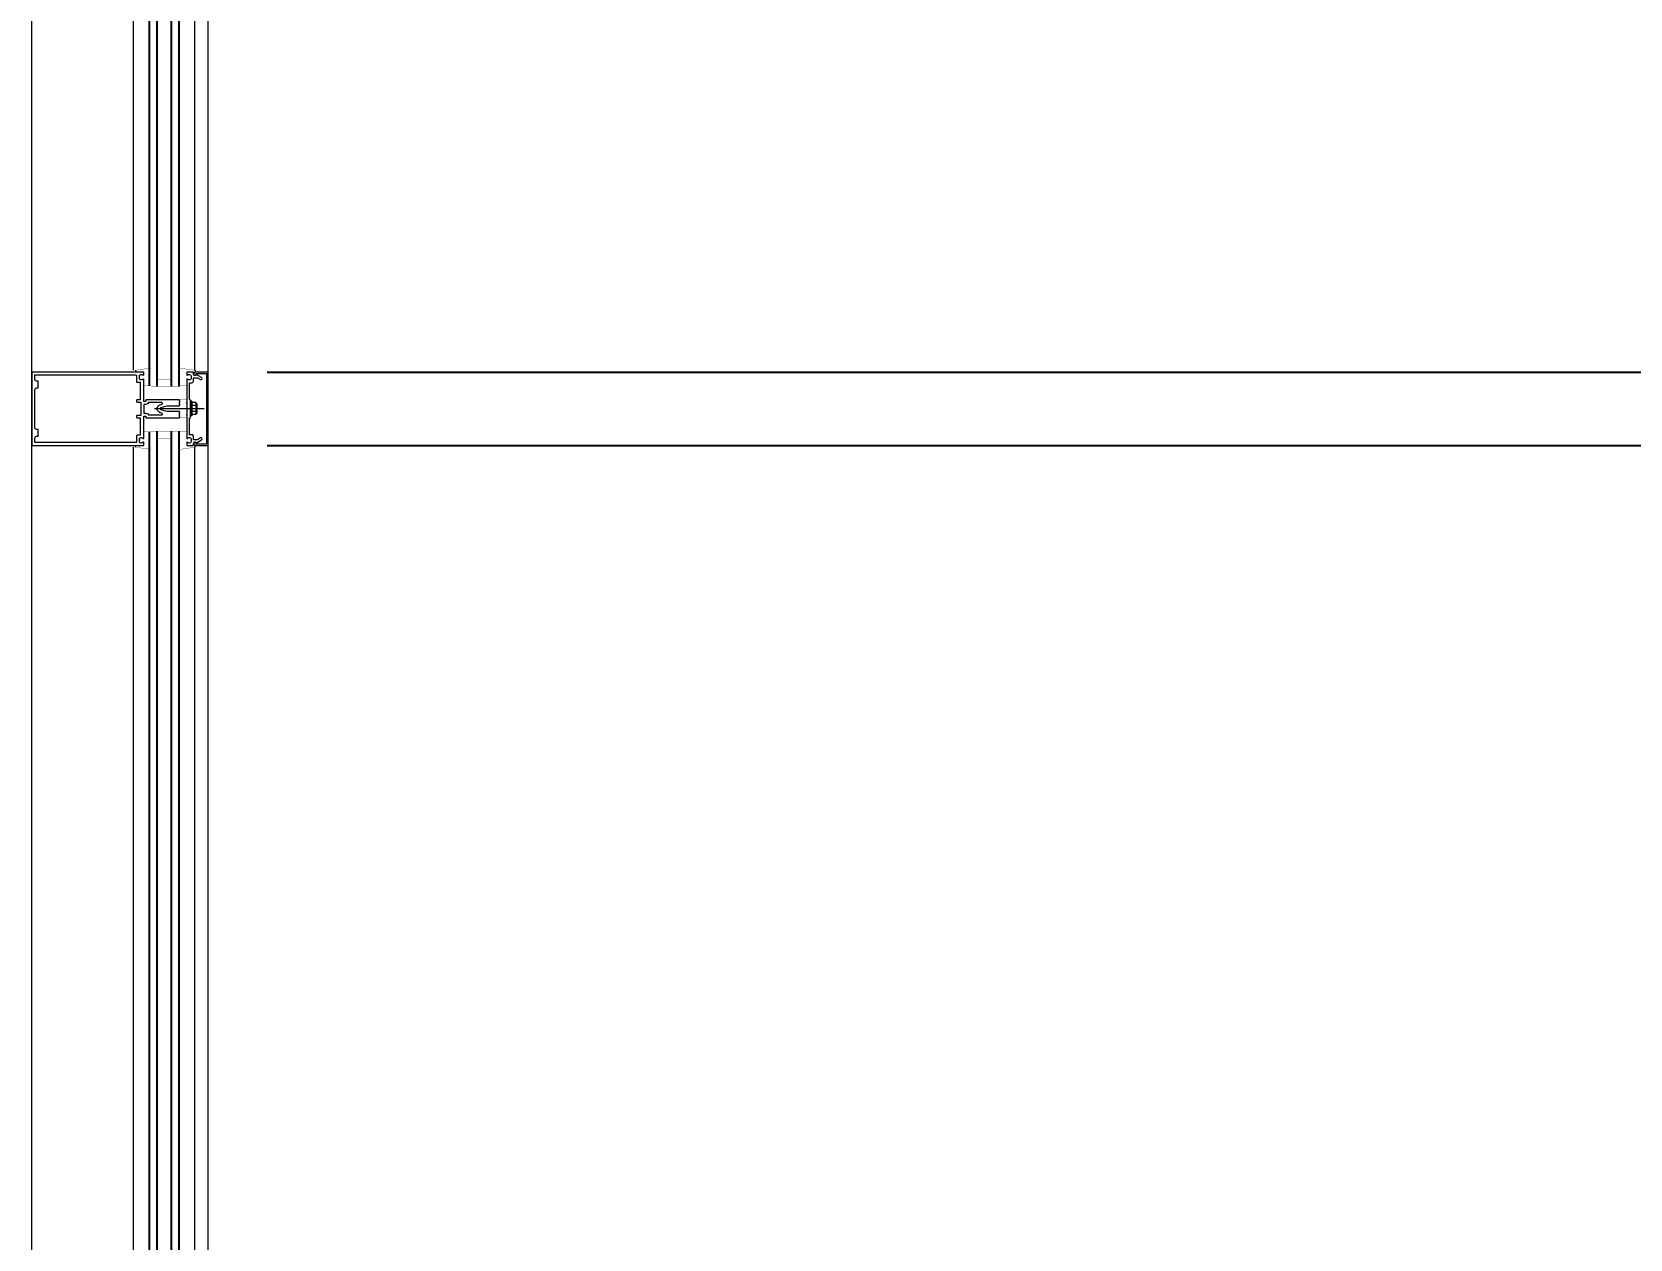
# Model space of a CAD drawing. Header units: inches. Extents: x 3850 to 5846, y -3 to 909.
# Drawn here: x 5628.9 to 5683.3, y 329 to 370.1 of the extents above; entities that cross this region are included whole.
import ezdxf

# ---------------------------------------------------------------- set-up
doc = ezdxf.new("R2010")
doc.units = ezdxf.units.IN
doc.header["$LTSCALE"] = 0.5
doc.header["$MEASUREMENT"] = 0
doc.layers.get('0').update_dxf_attribs({"lineweight": 18})
doc.layers.get('Defpoints').update_dxf_attribs({"color": 140, "lineweight": 18})
for name, color, linetype, lineweight in [('A-Anno-Dims', 211, 'Continuous', 18), ('A-Detl-Fine', 90, 'Continuous', 18), ('A-Detl-Medm', 31, 'Continuous', 25), ('A-Detl-Thin', 150, 'Continuous', 18), ('A-Detl-Wide', 213, 'Continuous', 50)]:
    doc.layers.add(name, color=color, linetype=linetype, lineweight=lineweight)
doc.styles.add('Arch-Dim', font='romans.shx', dxfattribs={"width": 0.75})
doc.dimstyles.new('Aec-Arch-I-96', dxfattribs={"dimscale": 96, "dimtxt": 0.09375, "dimasz": 0.0625, "dimexe": 0.0625, "dimexo": 0.0625, "dimgap": 0.03125, "dimtad": 1, "dimdec": 4, "dimzin": 3, "dimdsep": 46, "dimlunit": 4, "dimtxsty": 'Arch-Dim', "dimblk": 'ARCHTICK', "dimcen": 0.09375, "dimazin": 2, "dimtfac": 0.75, "dimtdec": 4, "dimtix": 1, "dimtmove": 2, "dimatfit": 2, "dimfxl": 1, "dimtolj": 1, "dimtzin": 0, "dimarcsym": 0})

# ---------------------------------------------------------------- blocks, each defined once
blk = doc.blocks.new('_ArchTick')
at = {"color": 0, "linetype": 'ByBlock', "const_width": 0.15}
blk.add_lwpolyline([(-0.5, -0.5), (0.5, 0.5)], dxfattribs=at)
blk = doc.blocks.new('*D237')
at = {"layer": 'A-Anno-Dims', "color": 0, "lineweight": -2, "transparency": 16777216}
for p, q in [((5636.92, 409.004), (5796.92, 409.004)), ((5794.92, 249.002), (5794.92, 409.004)), ((5636.92, 249.002), (5796.92, 249.002))]:
    blk.add_line(p, q, dxfattribs=at)
at = {"layer": 'Defpoints', "color": 0, "transparency": 16777216}
for p in [(5634.92, 409.004), (5794.92, 409.004), (5634.92, 249.002)]:
    blk.add_point(p, dxfattribs=at)
at = {"layer": 'A-Anno-Dims', "color": 0, "lineweight": -2, "transparency": 16777216, "xscale": 2, "yscale": 2, "zscale": 2}
for p, rotation in [((5794.92, 409.004), 90), ((5794.92, 249.002), 270)]:
    blk.add_blockref('_ArchTick', p, dxfattribs=dict(at, rotation=rotation))
at = {"layer": 'A-Anno-Dims', "color": 0, "transparency": 16777216, "insert": (5792.135, 329.003), "char_height": 3, "attachment_point": 5, "rotation": 90, "style": 'Arch-Dim'}
blk.add_mtext('\\A1;13\'-4"', dxfattribs=at)
blk = doc.blocks.new('*D261')
at = {"layer": 'A-Detl-Wide', "color": 0, "lineweight": -2, "transparency": 16777216}
for p, q in [((5636.92, 403), (5784.92, 403)), ((5782.92, 403), (5782.92, 358.503)), ((5636.92, 358.503), (5784.92, 358.503))]:
    blk.add_line(p, q, dxfattribs=at)
at = {"layer": 'Defpoints', "color": 0, "transparency": 16777216}
for p in [(5634.92, 403), (5634.92, 358.503), (5782.92, 358.503)]:
    blk.add_point(p, dxfattribs=at)
at = {"layer": 'A-Detl-Wide', "color": 0, "lineweight": -2, "transparency": 16777216, "xscale": 2, "yscale": 2, "zscale": 2}
for p, rotation in [((5782.92, 403), 90), ((5782.92, 358.503), 270)]:
    blk.add_blockref('_ArchTick', p, dxfattribs=dict(at, rotation=rotation))
at = {"layer": 'A-Detl-Wide', "color": 0, "transparency": 16777216, "insert": (5779.295, 380.751), "char_height": 3, "attachment_point": 5, "rotation": 90, "style": 'Arch-Dim'}
blk.add_mtext('\\A1;3\'-8{\\H0.750000x;\\S1/2;}"', dxfattribs=at)
blk = doc.blocks.new('*D262')
at = {"layer": 'A-Detl-Wide', "color": 0, "lineweight": -2, "transparency": 16777216}
for p, q in [((5782.92, 358.503), (5782.92, 360.503)), ((5636.92, 358.503), (5784.92, 358.503)), ((5782.92, 358.503), (5782.92, 356.003)), ((5636.92, 356.003), (5784.92, 356.003)), ((5782.92, 356.003), (5782.92, 354.003))]:
    blk.add_line(p, q, dxfattribs=at)
at = {"layer": 'Defpoints', "color": 0, "transparency": 16777216}
for p in [(5634.92, 358.503), (5634.92, 356.003), (5782.92, 356.003)]:
    blk.add_point(p, dxfattribs=at)
at = {"layer": 'A-Detl-Wide', "color": 0, "lineweight": -2, "transparency": 16777216, "xscale": 2, "yscale": 2, "zscale": 2}
for p, rotation in [((5782.92, 358.503), 270), ((5782.92, 356.003), 90)]:
    blk.add_blockref('_ArchTick', p, dxfattribs=dict(at, rotation=rotation))
at = {"layer": 'A-Detl-Wide', "color": 0, "transparency": 16777216, "insert": (5779.295, 357.253), "char_height": 3, "attachment_point": 5, "rotation": 90, "style": 'Arch-Dim'}
blk.add_mtext('\\A1;2{\\H0.750000x;\\S1/2;}"', dxfattribs=at)
blk = doc.blocks.new('*D263')
at = {"layer": 'A-Detl-Wide', "color": 0, "lineweight": -2, "transparency": 16777216}
for p, q in [((5636.92, 356.003), (5784.92, 356.003)), ((5782.92, 356.003), (5782.92, 282)), ((5636.92, 282), (5784.92, 282))]:
    blk.add_line(p, q, dxfattribs=at)
at = {"layer": 'Defpoints', "color": 0, "transparency": 16777216}
for p in [(5634.92, 356.003), (5634.92, 282), (5782.92, 282)]:
    blk.add_point(p, dxfattribs=at)
at = {"layer": 'A-Detl-Wide', "color": 0, "lineweight": -2, "transparency": 16777216, "xscale": 2, "yscale": 2, "zscale": 2}
for p, rotation in [((5782.92, 356.003), 90), ((5782.92, 282), 270)]:
    blk.add_blockref('_ArchTick', p, dxfattribs=dict(at, rotation=rotation))
at = {"layer": 'A-Detl-Wide', "color": 0, "transparency": 16777216, "insert": (5780.134, 319.001), "char_height": 3, "attachment_point": 5, "rotation": 90, "style": 'Arch-Dim'}
blk.add_mtext('\\A1;6\'-2"', dxfattribs=at)

msp = doc.modelspace()

# ---------------------------------------------------------------- linework, layer by layer
at = {"layer": 'A-Detl-Fine'}
for p, q in [((5632.38023, 358.56173), (5632.38011, 402.93959)), ((5634.45974, 358.56173), (5634.45962, 402.93959)), ((5632.43829, 358.56173), (5632.43829, 358.50272)), ((5634.47043, 358.56173), (5634.47043, 358.50094)), ((5634.35606, 357.50953), (5634.31606, 357.50953)), ((5634.31606, 357.50953), (5634.31606, 357.00953)), ((5634.35606, 357.50953), (5634.35606, 357.00953)), ((5634.49574, 357.46244), (5634.35606, 357.46244)), ((5634.49574, 357.36099), (5634.35606, 357.36099)), ((5634.49966, 357.44612), (5634.49966, 357.07293)), ((5634.51837, 357.44612), (5634.49966, 357.44612)), ((5634.53066, 357.41171), (5634.53066, 357.10734)), ((5634.78177, 357.25272), (5633.08796, 357.25272)), ((5634.35606, 357.00953), (5634.31606, 357.00953)), ((5634.49574, 357.15807), (5634.35606, 357.15807)), ((5634.49574, 357.05661), (5634.35606, 357.05661)), ((5634.51837, 357.07293), (5634.49966, 357.07293)), ((5632.3805, 282.06037), (5632.38024, 355.94371)), ((5632.43829, 355.94371), (5632.43829, 356.00272)), ((5634.46001, 282.06037), (5634.45975, 355.94371)), ((5634.47043, 355.94371), (5634.47043, 356.0045))]:
    msp.add_line(p, q, dxfattribs=at)
at = {"layer": 'A-Detl-Fine', "const_width": 0.01111}
for points in [[(5632.96599, 358.63651), (5632.43829, 358.56173)], [(5633.94273, 358.63651), (5634.47043, 358.56173)], [(5632.72168, 358.03403), (5632.96599, 358.03403)], [(5634.18704, 358.03403), (5633.94273, 358.03403)], [(5633.94297, 357.55859), (5634.18727, 357.55859)], [(5634.18727, 356.94685), (5633.94297, 356.94685)], [(5632.72168, 356.47141), (5632.96599, 356.47141)], [(5634.18704, 356.47141), (5633.94273, 356.47141)], [(5632.96599, 355.86893), (5632.43829, 355.94371)], [(5633.94273, 355.86893), (5634.47043, 355.94371)]]:
    msp.add_lwpolyline(points, dxfattribs=at)
at = {"layer": 'A-Detl-Fine', "linetype": 'Continuous', "const_width": 0.01111}
for points in [[(5633.94297, 357.49752), (5633.94297, 357.55859)], [(5633.94297, 356.94685), (5633.94297, 357.00794)]]:
    msp.add_lwpolyline(points, dxfattribs=at)
at = {"layer": 'A-Detl-Fine'}
for centre, radius, start, end in [((5634.47635, 357.41171), 0.05431, 290.9107, 69.0893), ((5634.36581, 357.25953), 0.16485, 322.0123, 37.9877), ((5634.47635, 357.10734), 0.05431, 290.9107, 69.0893)]:
    msp.add_arc(centre, radius, start, end, dxfattribs=at)
at = {"layer": 'A-Detl-Medm', "linetype": 'Continuous'}
for p, q in [((5632.91999, 358.03403), (5632.91986, 403.49998)), ((5633.16986, 403.49998), (5633.16999, 358.01411)), ((5633.66999, 358.01411), (5633.66986, 403.49998)), ((5633.91986, 403.49998), (5633.91999, 358.01411)), ((5632.92025, 281.49998), (5632.91999, 356.47141)), ((5633.16999, 356.49133), (5633.17025, 281.49998)), ((5633.67025, 281.49998), (5633.66999, 356.49133)), ((5633.91999, 356.49133), (5633.92025, 281.49998))]:
    msp.add_line(p, q, dxfattribs=at)
at = {"layer": 'A-Detl-Medm', "linetype": 'Continuous', "const_width": 0.01111}
for points in [[(5632.96575, 358.01411), (5633.94297, 358.01411)], [(5633.21005, 358.25841), (5633.69866, 358.25841)], [(5632.96575, 356.49133), (5633.94297, 356.49133)], [(5633.21005, 356.24704), (5633.69866, 356.24704)]]:
    msp.add_lwpolyline(points, dxfattribs=at)
at = {"layer": 'A-Detl-Thin'}
for p, q in [((5628.91957, 281.99998), (5628.92001, 401.9566)), ((5634.92025, 281.99998), (5634.91986, 401.95663)), ((5632.70191, 358.50272), (5628.91988, 358.50272)), ((5628.91988, 358.50272), (5628.91988, 356.00272)), ((5629.0176, 358.24864), (5629.0176, 358.40499)), ((5629.0176, 358.40499), (5632.44783, 358.40499)), ((5632.44783, 358.40499), (5632.44783, 358.40497)), ((5632.44783, 358.40497), (5632.46262, 358.40098)), ((5632.46262, 358.40098), (5632.47313, 358.39047)), ((5632.57489, 358.36981), (5632.58154, 358.39446)), ((5632.58154, 358.39446), (5632.59907, 358.412)), ((5632.59907, 358.412), (5632.62372, 358.41866)), ((5632.62372, 358.41866), (5632.63399, 358.41866)), ((5632.63399, 358.41866), (5632.63399, 358.41864)), ((5632.63399, 358.41864), (5632.65689, 358.41563)), ((5632.65689, 358.41563), (5632.67805, 358.40683)), ((5632.67805, 358.40683), (5632.69635, 358.39272)), ((5632.70191, 358.50268), (5632.70191, 358.50272)), ((5632.71175, 358.50002), (5632.70191, 358.50268)), ((5632.71875, 358.49302), (5632.71175, 358.50002)), ((5632.71698, 358.39251), (5632.72142, 358.40304)), ((5632.72142, 358.48317), (5632.71875, 358.49302)), ((5632.72146, 358.48317), (5632.72142, 358.48317)), ((5632.72142, 358.40304), (5632.72146, 358.40304)), ((5632.72146, 358.40304), (5632.72146, 358.48317)), ((5634.42769, 358.44408), (5634.42767, 358.44408)), ((5634.42767, 358.44408), (5634.42767, 358.42454)), ((5634.42767, 358.42454), (5634.42771, 358.42454)), ((5634.43572, 358.47365), (5634.42769, 358.44408)), ((5634.42771, 358.42454), (5634.43304, 358.40482)), ((5634.43304, 358.40482), (5634.44706, 358.39081)), ((5634.45674, 358.49467), (5634.43572, 358.47365)), ((5634.48631, 358.50268), (5634.45674, 358.49467)), ((5634.9202, 358.50272), (5634.48631, 358.50272)), ((5634.48631, 358.50272), (5634.48631, 358.50268)), ((5634.48648, 358.39082), (5634.50049, 358.40483)), ((5634.50049, 358.40483), (5634.50582, 358.42454)), ((5634.50582, 358.42454), (5634.50584, 358.42454)), ((5634.50584, 358.42454), (5634.50584, 358.45384)), ((5634.50584, 358.45384), (5634.86156, 358.45384)), ((5634.86156, 358.45384), (5634.86156, 356.05158)), ((5634.9202, 356.00272), (5634.9202, 358.50272)), ((5629.01764, 358.24864), (5629.0176, 358.24864)), ((5629.0176, 356.60371), (5629.0176, 357.90171)), ((5629.0176, 357.90171), (5629.01764, 357.90171)), ((5629.02563, 358.21906), (5629.01764, 358.24864)), ((5629.01764, 357.90171), (5629.02563, 357.9313)), ((5629.04666, 358.19802), (5629.02563, 358.21906)), ((5629.02563, 357.9313), (5629.04666, 357.95233)), ((5629.07624, 358.19002), (5629.04666, 358.19802)), ((5629.04666, 357.95233), (5629.07624, 357.96033)), ((5629.07624, 358.19), (5629.07624, 358.19002)), ((5629.13488, 358.19), (5629.07624, 358.19)), ((5629.07624, 357.96033), (5629.07624, 357.96035)), ((5629.07624, 357.96035), (5629.13488, 357.96035)), ((5629.13488, 357.96035), (5629.13488, 358.19)), ((5632.47313, 358.39047), (5632.47712, 358.37568)), ((5632.47712, 358.37568), (5632.47714, 358.37568)), ((5632.47714, 358.37568), (5632.47714, 358.17534)), ((5632.47714, 358.17534), (5632.47716, 358.17534)), ((5632.47716, 358.17534), (5632.47983, 358.16549)), ((5632.47983, 358.16549), (5632.48684, 358.15849)), ((5632.48684, 358.15849), (5632.49668, 358.15583)), ((5632.49668, 358.15583), (5632.49668, 358.15579)), ((5632.49668, 358.15579), (5632.5993, 358.15579)), ((5632.57487, 358.28382), (5632.57487, 358.36981)), ((5632.57487, 358.36981), (5632.57489, 358.36981)), ((5632.57489, 358.28382), (5632.57487, 358.28382)), ((5632.58154, 358.25916), (5632.57489, 358.28382)), ((5632.59907, 358.24163), (5632.58154, 358.25916)), ((5632.62372, 358.23497), (5632.59907, 358.24163)), ((5632.5993, 358.15579), (5632.5993, 357.55859)), ((5632.62372, 358.23495), (5632.62372, 358.23497)), ((5632.63399, 358.23495), (5632.62372, 358.23495)), ((5632.63401, 358.23497), (5632.63399, 358.23495)), ((5632.65694, 358.238), (5632.63401, 358.23497)), ((5632.67811, 358.24681), (5632.65694, 358.238)), ((5632.69641, 358.26095), (5632.67811, 358.24681)), ((5632.69635, 358.39272), (5632.69641, 358.39274)), ((5632.69641, 358.39274), (5632.70699, 358.38838)), ((5632.70699, 358.26524), (5632.69641, 358.26089)), ((5632.69641, 358.26089), (5632.69641, 358.26095)), ((5632.70679, 357.89195), (5632.72146, 357.90661)), ((5632.72146, 357.87729), (5632.70679, 357.89195)), ((5632.70699, 358.38838), (5632.71698, 358.39251)), ((5632.71698, 358.26112), (5632.70699, 358.26524)), ((5632.72142, 358.25059), (5632.71698, 358.26112)), ((5632.72146, 358.25059), (5632.72142, 358.25059)), ((5632.72146, 357.90661), (5632.72146, 358.25059)), ((5632.72146, 357.50974), (5632.72146, 357.87729)), ((5634.44706, 358.39081), (5634.46677, 358.38548)), ((5634.46677, 358.38548), (5634.48648, 358.39082)), ((5632.47718, 357.53905), (5632.47714, 357.53905)), ((5632.47714, 357.53905), (5632.47714, 357.49995)), ((5632.47714, 357.49995), (5632.47716, 357.49995)), ((5632.47716, 357.49995), (5632.47983, 357.49011)), ((5632.47984, 357.54889), (5632.47718, 357.53905)), ((5632.47983, 357.49011), (5632.48684, 357.48311)), ((5632.48684, 357.5559), (5632.47984, 357.54889)), ((5632.49668, 357.55857), (5632.48684, 357.5559)), ((5632.48684, 357.48311), (5632.49668, 357.48045)), ((5632.5993, 357.55859), (5632.49668, 357.55859)), ((5632.49668, 357.55859), (5632.49668, 357.55857)), ((5632.49668, 357.48045), (5632.49668, 357.48043)), ((5632.49668, 357.48043), (5632.62372, 357.48043)), ((5632.62372, 357.48043), (5632.62372, 357.02504)), ((5632.72279, 357.50481), (5632.72146, 357.50974)), ((5632.78595, 357.40224), (5632.72146, 357.40224)), ((5632.72146, 357.40224), (5632.72146, 357.10322)), ((5632.72629, 357.50131), (5632.72279, 357.50481)), ((5632.73122, 357.49997), (5632.72629, 357.50131)), ((5632.73122, 357.49995), (5632.73122, 357.49997)), ((5632.78595, 357.49995), (5632.73122, 357.49995)), ((5632.79087, 357.50131), (5632.78595, 357.49999)), ((5632.78595, 357.49999), (5632.78595, 357.49995)), ((5632.78598, 357.40226), (5632.78595, 357.40224)), ((5632.82467, 357.40946), (5632.78598, 357.40226)), ((5632.79437, 357.50481), (5632.79087, 357.50131)), ((5632.79569, 357.50974), (5632.79437, 357.50481)), ((5632.79571, 357.50974), (5632.79569, 357.50974)), ((5632.79573, 357.54883), (5632.79571, 357.54883)), ((5632.79571, 357.54883), (5632.79571, 357.50974)), ((5632.79707, 357.55375), (5632.79573, 357.54883)), ((5632.80057, 357.55725), (5632.79707, 357.55375)), ((5632.80549, 357.55859), (5632.80057, 357.55725)), ((5633.94297, 357.55859), (5632.80549, 357.55859)), ((5632.85771, 357.42971), (5632.82467, 357.40946)), ((5632.88169, 357.46092), (5632.85771, 357.42971)), ((5632.88169, 357.46088), (5632.88169, 357.46092)), ((5633.33464, 357.46088), (5632.88169, 357.46088)), ((5633.18284, 357.27758), (5633.19976, 357.3245)), ((5633.19976, 357.3245), (5633.23359, 357.36307)), ((5633.23359, 357.36307), (5633.28434, 357.38771)), ((5633.28432, 357.38773), (5633.34221, 357.40323)), ((5633.28434, 357.38771), (5633.28432, 357.38773)), ((5633.30963, 357.29333), (5633.52276, 357.35045)), ((5633.33464, 357.46084), (5633.33464, 357.46088)), ((5633.35918, 357.44788), (5633.33464, 357.46084)), ((5633.34221, 357.40323), (5633.34223, 357.40325)), ((5633.34223, 357.40325), (5633.36258, 357.42214)), ((5633.36258, 357.42214), (5633.35918, 357.44788)), ((5633.52276, 357.35045), (5633.94297, 357.35045)), ((5633.94297, 357.5195), (5633.94297, 357.55859)), ((5633.95764, 357.50485), (5633.94297, 357.5195)), ((5633.94297, 357.49019), (5633.95764, 357.50485)), ((5633.94297, 357.41885), (5633.94297, 357.49019)), ((5633.95764, 357.40419), (5633.94297, 357.41885)), ((5633.94297, 357.38954), (5633.95764, 357.40419)), ((5633.94297, 357.35045), (5633.94297, 357.38954)), ((5632.47718, 357.00549), (5632.47714, 357.00549)), ((5632.47714, 357.00549), (5632.47714, 356.9664)), ((5632.47714, 356.9664), (5632.47716, 356.9664)), ((5632.47716, 356.9664), (5632.47983, 356.95655)), ((5632.47984, 357.01534), (5632.47718, 357.00549)), ((5632.47983, 356.95655), (5632.48684, 356.94955)), ((5632.48684, 357.02234), (5632.47984, 357.01534)), ((5632.49668, 357.02502), (5632.48684, 357.02234)), ((5632.48684, 356.94955), (5632.49668, 356.94689)), ((5632.62372, 357.02504), (5632.49668, 357.02504)), ((5632.49668, 357.02504), (5632.49668, 357.02502)), ((5632.49668, 356.94689), (5632.49668, 356.94685)), ((5632.49668, 356.94685), (5632.5993, 356.94685)), ((5632.5993, 356.94685), (5632.5993, 356.34963)), ((5632.72146, 357.10322), (5632.78595, 357.10322)), ((5632.72146, 356.99572), (5632.72279, 357.00065)), ((5632.72146, 356.62814), (5632.72146, 356.99572)), ((5632.72279, 357.00065), (5632.72629, 357.00415)), ((5632.72629, 357.00415), (5632.73122, 357.00549)), ((5632.73122, 357.00549), (5632.78595, 357.00549)), ((5632.78595, 357.10322), (5632.78593, 357.1032)), ((5632.78593, 357.1032), (5632.82462, 357.09603)), ((5632.78595, 357.00549), (5632.78595, 357.00547)), ((5632.78595, 357.00547), (5632.79087, 357.00415)), ((5632.79087, 357.00415), (5632.79437, 357.00065)), ((5632.79437, 357.00065), (5632.79569, 356.99572)), ((5632.79569, 356.99572), (5632.79571, 356.99572)), ((5632.79571, 356.99572), (5632.79571, 356.95663)), ((5632.79571, 356.95663), (5632.79573, 356.95663)), ((5632.79573, 356.95663), (5632.79707, 356.95171)), ((5632.79707, 356.95171), (5632.80057, 356.94822)), ((5632.80057, 356.94822), (5632.80549, 356.94689)), ((5632.80549, 356.94689), (5632.80549, 356.94685)), ((5632.80549, 356.94685), (5633.94297, 356.94685)), ((5632.82462, 357.09603), (5632.85767, 357.07581)), ((5632.85767, 357.07581), (5632.88168, 357.04462)), ((5632.88168, 357.04462), (5632.88169, 357.04458)), ((5632.88169, 357.04458), (5633.33464, 357.04458)), ((5633.18284, 357.22787), (5633.18284, 357.27758)), ((5633.19976, 357.18094), (5633.18284, 357.22787)), ((5633.23359, 357.14237), (5633.19976, 357.18094)), ((5633.28434, 357.11773), (5633.23359, 357.14237)), ((5633.28193, 357.2698), (5633.30963, 357.29331)), ((5633.28193, 357.23564), (5633.28193, 357.2698)), ((5633.30963, 357.21213), (5633.28193, 357.23564)), ((5633.34221, 357.10221), (5633.28432, 357.11773)), ((5633.28432, 357.11773), (5633.28434, 357.11773)), ((5633.30963, 357.29331), (5633.30963, 357.29333)), ((5633.30963, 357.21211), (5633.30963, 357.21213)), ((5633.52276, 357.15501), (5633.30963, 357.21211)), ((5633.33464, 357.0446), (5633.35918, 357.05757)), ((5633.33464, 357.04458), (5633.33464, 357.0446)), ((5633.34221, 357.10219), (5633.34221, 357.10221)), ((5633.36257, 357.08332), (5633.34221, 357.10219)), ((5633.35918, 357.05757), (5633.36257, 357.08332)), ((5633.94297, 357.15501), (5633.52276, 357.15501)), ((5633.94297, 357.11592), (5633.94297, 357.15501)), ((5633.95764, 357.10125), (5633.94297, 357.11592)), ((5633.94297, 357.08659), (5633.95764, 357.10125)), ((5633.94297, 357.01527), (5633.94297, 357.08659)), ((5633.95764, 357.00061), (5633.94297, 357.01527)), ((5633.94297, 356.98594), (5633.95764, 357.00061)), ((5633.94297, 356.94685), (5633.94297, 356.98594)), ((5629.01764, 356.60371), (5629.0176, 356.60371)), ((5629.0176, 356.10045), (5629.0176, 356.2568)), ((5629.0176, 356.2568), (5629.01764, 356.2568)), ((5629.02563, 356.57413), (5629.01764, 356.60371)), ((5629.01764, 356.2568), (5629.02563, 356.28638)), ((5629.04666, 356.55309), (5629.02563, 356.57413)), ((5629.02563, 356.28638), (5629.04666, 356.30742)), ((5629.07624, 356.54509), (5629.04666, 356.55309)), ((5629.04666, 356.30742), (5629.07624, 356.31542)), ((5629.07624, 356.54507), (5629.07624, 356.54509)), ((5629.13488, 356.54507), (5629.07624, 356.54507)), ((5629.07624, 356.31542), (5629.07624, 356.31544)), ((5629.07624, 356.31544), (5629.13488, 356.31544)), ((5629.13488, 356.31544), (5629.13488, 356.54507)), ((5632.47718, 356.33008), (5632.47714, 356.33008)), ((5632.47714, 356.33008), (5632.47714, 356.12976)), ((5632.47984, 356.33993), (5632.47718, 356.33008)), ((5632.48684, 356.34693), (5632.47984, 356.33993)), ((5632.49668, 356.34961), (5632.48684, 356.34693)), ((5632.5993, 356.34963), (5632.49668, 356.34963)), ((5632.49668, 356.34963), (5632.49668, 356.34961)), ((5632.57487, 356.13561), (5632.57487, 356.22162)), ((5632.57487, 356.22162), (5632.57489, 356.22162)), ((5632.57489, 356.22162), (5632.58154, 356.24628)), ((5632.58154, 356.24628), (5632.59907, 356.26381)), ((5632.59907, 356.26381), (5632.62372, 356.27047)), ((5632.62372, 356.27047), (5632.63399, 356.27047)), ((5632.63399, 356.27047), (5632.63399, 356.27046)), ((5632.63399, 356.27046), (5632.65689, 356.26744)), ((5632.65689, 356.26744), (5632.67805, 356.25864)), ((5632.67805, 356.25864), (5632.69635, 356.24453)), ((5632.69635, 356.24453), (5632.69641, 356.24453)), ((5632.69641, 356.24453), (5632.70699, 356.24018)), ((5632.70679, 356.61349), (5632.72146, 356.62814)), ((5632.72146, 356.59883), (5632.70679, 356.61349)), ((5632.70699, 356.24018), (5632.71698, 356.2443)), ((5632.71698, 356.2443), (5632.72142, 356.25484)), ((5632.72142, 356.25484), (5632.72146, 356.25484)), ((5632.72146, 356.25484), (5632.72146, 356.59883)), ((5628.91988, 356.00272), (5632.70191, 356.00272)), ((5632.44783, 356.10045), (5629.0176, 356.10045)), ((5632.46263, 356.10447), (5632.44783, 356.10047)), ((5632.44783, 356.10047), (5632.44783, 356.10045)), ((5632.47314, 356.11498), (5632.46263, 356.10447)), ((5632.47712, 356.12976), (5632.47314, 356.11498)), ((5632.47714, 356.12976), (5632.47712, 356.12976)), ((5632.57489, 356.13561), (5632.57487, 356.13561)), ((5632.58154, 356.11096), (5632.57489, 356.13561)), ((5632.59907, 356.09342), (5632.58154, 356.11096)), ((5632.62372, 356.08676), (5632.59907, 356.09342)), ((5632.63399, 356.08676), (5632.62372, 356.08676)), ((5632.63401, 356.08678), (5632.63399, 356.08676)), ((5632.65694, 356.08981), (5632.63401, 356.08678)), ((5632.67811, 356.09862), (5632.65694, 356.08981)), ((5632.69641, 356.11276), (5632.67811, 356.09862)), ((5632.70699, 356.11706), (5632.69641, 356.1127)), ((5632.69641, 356.1127), (5632.69641, 356.11276)), ((5632.70191, 356.00276), (5632.71175, 356.00542)), ((5632.70191, 356.00272), (5632.70191, 356.00276)), ((5632.71698, 356.11293), (5632.70699, 356.11706)), ((5632.71175, 356.00542), (5632.71875, 356.01242)), ((5632.72142, 356.1024), (5632.71698, 356.11293)), ((5632.71875, 356.01242), (5632.72142, 356.02227)), ((5632.72146, 356.1024), (5632.72142, 356.1024)), ((5632.72142, 356.02227), (5632.72146, 356.02227)), ((5632.72146, 356.02227), (5632.72146, 356.1024)), ((5634.42771, 356.08091), (5634.42767, 356.08091)), ((5634.42767, 356.08091), (5634.42767, 356.06136)), ((5634.42767, 356.06136), (5634.42771, 356.06136)), ((5634.43304, 356.10061), (5634.42771, 356.08091)), ((5634.42771, 356.06136), (5634.43572, 356.03179)), ((5634.44706, 356.11462), (5634.43304, 356.10061)), ((5634.43572, 356.03179), (5634.45674, 356.01077)), ((5634.46677, 356.11996), (5634.44706, 356.11462)), ((5634.45674, 356.01077), (5634.48631, 356.00276)), ((5634.48631, 356.00276), (5634.45674, 356.01077)), ((5634.48647, 356.11463), (5634.46677, 356.11996)), ((5634.48631, 356.00276), (5634.48631, 356.00272)), ((5634.48631, 356.00272), (5634.48631, 356.00276)), ((5634.48631, 356.00272), (5634.9202, 356.00272)), ((5634.50048, 356.10062), (5634.48647, 356.11463)), ((5634.50582, 356.08091), (5634.50048, 356.10062)), ((5634.50584, 356.08091), (5634.50582, 356.08091)), ((5634.50584, 356.05158), (5634.50584, 356.08091)), ((5634.86156, 356.05158), (5634.50584, 356.05158))]:
    msp.add_line(p, q, dxfattribs=at)
msp.add_lwpolyline([(5634.65242, 358.24793), (5634.65244, 358.24795), (5634.67219, 358.24272), (5634.69132, 358.24786), (5634.70581, 358.26226), (5634.71103, 358.282), (5634.7059, 358.30113), (5634.6915, 358.31562), (5634.69151, 358.31564), (5634.51306, 358.41866), (5634.51304, 358.4187), (5634.48053, 358.38715), (5634.43865, 358.39402), (5634.41793, 358.4343), (5634.41789, 358.4343), (5634.41789, 358.47339), (5634.41787, 358.47339), (5634.41387, 358.48818), (5634.40336, 358.49868), (5634.38858, 358.50268), (5634.38858, 358.50272), (5634.20681, 358.50272), (5634.20681, 358.50268), (5634.19697, 358.50002), (5634.18997, 358.49302), (5634.18731, 358.48317), (5634.18727, 358.48317), (5634.18727, 358.40304), (5634.18729, 358.40304), (5634.19173, 358.39251), (5634.20173, 358.38838), (5634.21231, 358.39274), (5634.21235, 358.39268), (5634.23064, 358.40681), (5634.2518, 358.41562), (5634.27473, 358.41864), (5634.27473, 358.41866), (5634.285, 358.41866), (5634.285, 358.41864), (5634.30964, 358.412), (5634.32717, 358.39447), (5634.33383, 358.36981), (5634.33385, 358.36981), (5634.33385, 358.28382), (5634.33383, 358.28382), (5634.32719, 358.25918), (5634.30966, 358.24165), (5634.285, 358.23498), (5634.285, 358.23495), (5634.27473, 358.23495), (5634.27473, 358.23497), (5634.25182, 358.23799), (5634.23065, 358.2468), (5634.21235, 358.26093), (5634.21231, 358.26089), (5634.20173, 358.26524), (5634.19174, 358.26112), (5634.18731, 358.25059), (5634.18727, 358.25059), (5634.18727, 357.47261), (5634.17262, 357.45795), (5634.18727, 357.44328), (5634.18727, 357.06216), (5634.17262, 357.04752), (5634.18727, 357.03285), (5634.18727, 356.25484), (5634.18729, 356.25484), (5634.19173, 356.2443), (5634.20173, 356.24018), (5634.21231, 356.24453), (5634.21235, 356.24449), (5634.23064, 356.25862), (5634.2518, 356.26743), (5634.27473, 356.27046), (5634.27473, 356.27047), (5634.285, 356.27047), (5634.285, 356.27046), (5634.30964, 356.26381), (5634.32717, 356.24628), (5634.33383, 356.22162), (5634.33385, 356.22162), (5634.33385, 356.13561), (5634.33383, 356.13561), (5634.32719, 356.11097), (5634.30966, 356.09344), (5634.285, 356.08678), (5634.285, 356.08676), (5634.27473, 356.08676), (5634.27473, 356.08678), (5634.25182, 356.0898), (5634.23065, 356.09861), (5634.21235, 356.11274), (5634.21231, 356.1127), (5634.20173, 356.11706), (5634.19174, 356.11293), (5634.18731, 356.1024), (5634.18727, 356.1024), (5634.18727, 356.02227), (5634.18731, 356.02227), (5634.18997, 356.01242), (5634.19697, 356.00542), (5634.20681, 356.00276), (5634.20681, 356.00272), (5634.38858, 356.00272), (5634.38858, 356.00274), (5634.40337, 356.00674), (5634.41387, 356.01725), (5634.41787, 356.03203), (5634.41789, 356.03203), (5634.41789, 356.07112), (5634.41793, 356.07112), (5634.43863, 356.1114), (5634.48051, 356.11829), (5634.51304, 356.08676), (5634.51306, 356.08676), (5634.69151, 356.1898), (5634.69151, 356.18984), (5634.70591, 356.20432), (5634.71103, 356.22345), (5634.70579, 356.24318), (5634.69131, 356.25759), (5634.67218, 356.26272), (5634.65244, 356.25749), (5634.65242, 356.25751), (5634.54964, 356.19816), (5634.41789, 356.19816), (5634.41789, 356.30957), (5634.41787, 356.30958), (5634.40986, 356.33915), (5634.38884, 356.36016), (5634.35927, 356.36817), (5634.35927, 356.3682), (5634.285, 356.3682), (5634.285, 356.93512), (5634.30942, 356.95957), (5634.30942, 357.23808), (5634.29476, 357.25272), (5634.30942, 357.26739), (5634.30942, 357.54589), (5634.285, 357.57032), (5634.285, 358.13724), (5634.35927, 358.13724), (5634.35927, 358.13726), (5634.38885, 358.14527), (5634.40987, 358.1663), (5634.41787, 358.19587), (5634.41789, 358.19586), (5634.41789, 358.30726), (5634.54964, 358.30726)], close=True, dxfattribs=at)

# ---------------------------------------------------------------- dimensions: what is measured, and where the dimension line sits
at = {"layer": 'A-Anno-Dims'}
dim = msp.add_linear_dim(base=(5794.92031, 409.00428), p1=(5634.91997, 249.00228), p2=(5634.91997, 409.00428), angle=90, dimstyle='Aec-Arch-I-96', override={"dimscale": 32}, dxfattribs=at)
dim.commit()
dim.dimension.update_dxf_attribs({"geometry": '*D237', "text_midpoint": (5792.13459, 329.00328)})
at = {"layer": 'A-Detl-Wide'}
for base, p1, p2, picture, middle in [((5782.92008, 358.50258), (5634.91986, 402.99988), (5634.92016, 358.50258), '*D261', (5779.29508, 380.75123)), ((5782.92008, 356.00258), (5634.92016, 358.50258), (5634.92016, 356.00258), '*D262', (5779.29508, 357.25258)), ((5782.92008, 281.99988), (5634.92016, 356.00258), (5634.92021, 281.99988), '*D263', (5780.13437, 319.00123))]:
    dim = msp.add_linear_dim(base=base, p1=p1, p2=p2, angle=90, dimstyle='Aec-Arch-I-96', override={"dimscale": 32}, dxfattribs=at)
    dim.commit()
    dim.dimension.update_dxf_attribs({"geometry": picture, "text_midpoint": middle})

doc.saveas('drawing.dxf')
